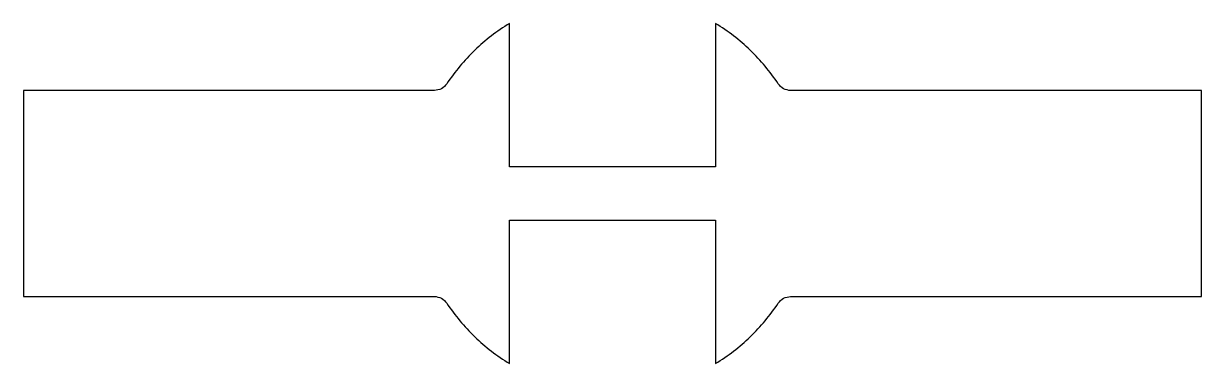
# Model space of a CAD drawing. Extents: x -40 to 40, y -11.5 to 11.5.
import ezdxf

# ---------------------------------------------------------------- set-up
doc = ezdxf.new("R2010")
doc.units = 0

msp = doc.modelspace()

# ---------------------------------------------------------------- linework, layer by layer
at = {"layer": 'VACUUM'}
msp.add_lwpolyline([(7, 11.543396), (7, 1.8), (7, 1.8), (-7, 1.8), (-7, 1.8), (-7, 11.543396), (-7, 11.543396, 0.0551808), (-9.355257, 9.732891, 0.0551808), (-11.257501, 7.451086, -0.123955), (-11.621568, 7.119834, -0.123955), (-12.099979, 7), (-40, 7), (-40, 7), (-40, -7), (-40, -7), (-12.099979, -7), (-12.099979, -7, -0.123957), (-11.621567, -7.119832, -0.123957), (-11.257501, -7.451086, 0.0551808), (-9.355257, -9.732891, 0.0551808), (-7, -11.543396), (-7, -1.8), (-7, -1.8), (7, -1.8), (7, -1.8), (7, -11.543396), (7, -11.543396, 0.0551808), (9.355257, -9.732891, 0.0551808), (11.257501, -7.451086, -0.123955), (11.621568, -7.119834, -0.123955), (12.099979, -7), (40, -7), (40, -7), (40, 7), (40, 7), (12.099979, 7), (12.099979, 7, -0.123957), (11.621567, 7.119832, -0.123957), (11.257501, 7.451086, 0.0551808), (9.355257, 9.732891, 0.0551808)], format="xyb", close=True, dxfattribs=at)

doc.saveas('drawing.dxf')
